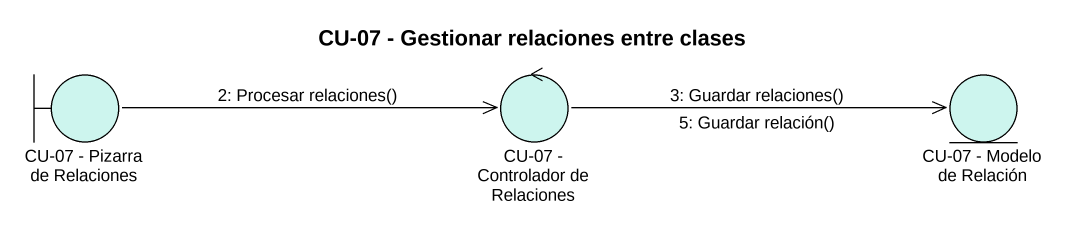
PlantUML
@startuml
title CU-07 - Gestionar relaciones entre clases
boundary "CU-07 - Pizarra de Relaciones" as CU_07_Pizarra_de_Relaciones #CDF5EE
control "CU-07 - Controlador de Relaciones" as CU_07_Controlador_de #CDF5EE
entity "CU-07 - Modelo de Relación" as CU_07_Modelo_de_Relación #CDF5EE
CU_07_Pizarra_de_Relaciones -right-> CU_07_Controlador_de : 2: Procesar relaciones()
CU_07_Controlador_de -right-> CU_07_Modelo_de_Relación : 3: Guardar relaciones()
CU_07_Controlador_de -right-> CU_07_Modelo_de_Relación : 5: Guardar relación()
@enduml
